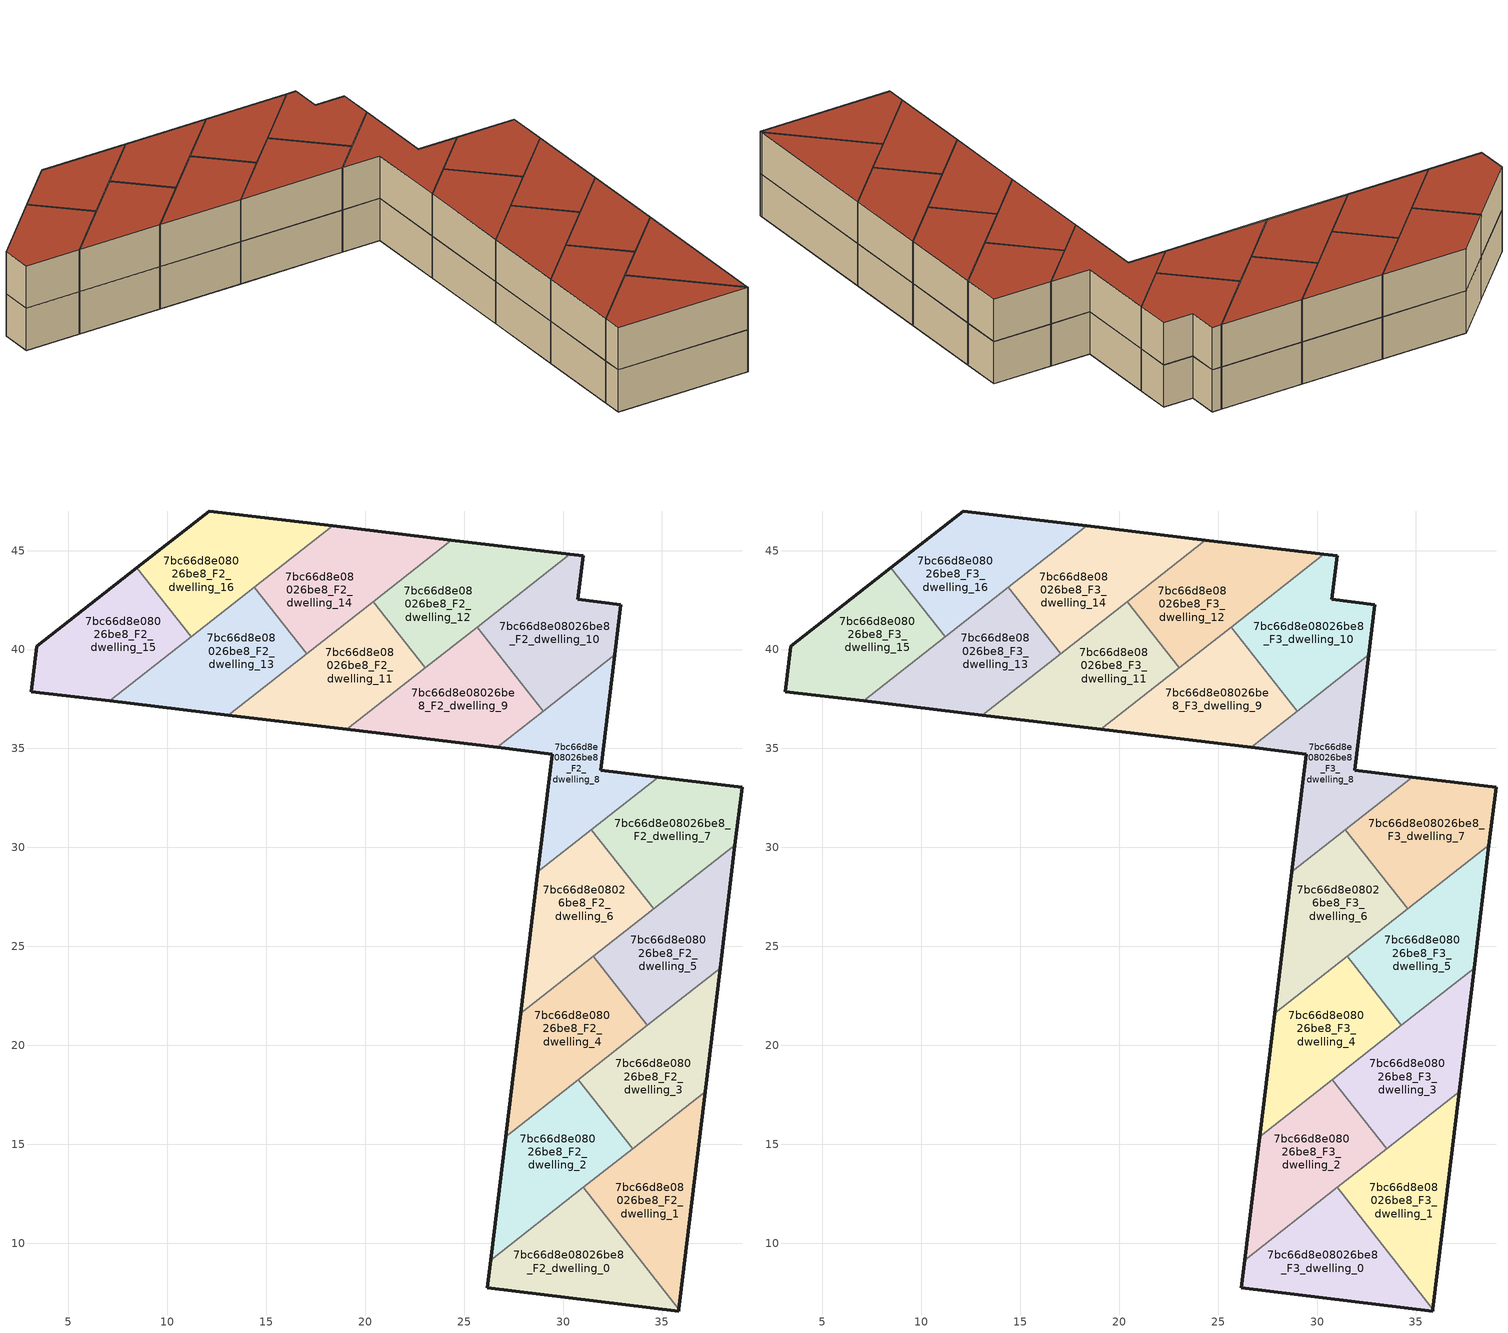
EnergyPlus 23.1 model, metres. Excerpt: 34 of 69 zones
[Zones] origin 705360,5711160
7bc66d8e08026be8_F2_dwelling_0
 floor to 7bc66d8e08026be8_F1_dwelling_0 (EU_floor_Construction): 35.84,6.57 35.85,6.67 31.03,12.81 26.35,9.14 26.18,7.74 z6
 wall outside (EU_wall_Construction): 35.85,6.67 35.84,6.57 26.18,7.74 26.35,9.14 z6:9
 wall to 7bc66d8e08026be8_F2_dwelling_1 (EU_wall_Construction): 31.03,12.81 35.85,6.67 z6:9
 wall to 7bc66d8e08026be8_F2_dwelling_2 (EU_wall_Construction): 26.35,9.14 31.03,12.81 z6:9
7bc66d8e08026be8_F2_dwelling_1
 floor to 7bc66d8e08026be8_F1_dwelling_1 (EU_floor_Construction): 35.85,6.67 37.18,17.64 31.03,12.81 z6
 wall outside (EU_wall_Construction): 37.18,17.64 35.85,6.67 z6:9
 wall to 7bc66d8e08026be8_F2_dwelling_3 (EU_wall_Construction): 33.51,14.77 37.18,17.64 z6:9
 wall to 7bc66d8e08026be8_F2_dwelling_2 (EU_wall_Construction): 31.03,12.81 33.51,14.77 z6:9
7bc66d8e08026be8_F2_dwelling_10
 floor to 7bc66d8e08026be8_F1_dwelling_10 (EU_floor_Construction): 32.62,39.73 32.93,42.27 30.76,42.54 31.02,44.73 30.34,44.81 25.66,41.13 28.99,36.88 z6
 wall outside (EU_wall_Construction): 30.34,44.81 31.02,44.73 30.76,42.54 32.93,42.27 32.62,39.73 z6:9
 wall to 7bc66d8e08026be8_F2_dwelling_9 (EU_wall_Construction): 28.99,36.88 25.66,41.13 z6:9
 wall to 7bc66d8e08026be8_F2_dwelling_12 (EU_wall_Construction): 25.66,41.13 30.35,44.81 z6:9
 wall to 7bc66d8e08026be8_F2_dwelling_8 (EU_wall_Construction): 32.62,39.73 28.99,36.88 z6:9
7bc66d8e08026be8_F2_dwelling_11
 floor to 7bc66d8e08026be8_F1_dwelling_11 (EU_floor_Construction): 23.03,39.07 20.4,42.42 13.08,36.68 19.08,35.96 z6
 wall outside (EU_wall_Construction): 19.08,35.96 13.08,36.68 z6:9
 wall to 7bc66d8e08026be8_F2_dwelling_12 (EU_wall_Construction): 20.4,42.42 23.03,39.07 z6:9
 wall to 7bc66d8e08026be8_F2_dwelling_13 (EU_wall_Construction): 13.08,36.68 17.04,39.79 z6:9
 wall to 7bc66d8e08026be8_F2_dwelling_9 (EU_wall_Construction): 23.03,39.07 19.08,35.96 z6:9
 wall to 7bc66d8e08026be8_F2_dwelling_14 (EU_wall_Construction): 17.04,39.79 20.4,42.42 z6:9
7bc66d8e08026be8_F2_dwelling_12
 floor to 7bc66d8e08026be8_F1_dwelling_12 (EU_floor_Construction): 30.34,44.81 24.35,45.53 20.4,42.42 23.03,39.07 z6
 wall outside (EU_wall_Construction): 24.35,45.53 30.34,44.81 z6:9
 wall to 7bc66d8e08026be8_F2_dwelling_14 (EU_wall_Construction): 20.4,42.42 24.35,45.53 z6:9
 wall to 7bc66d8e08026be8_F2_dwelling_9 (EU_wall_Construction): 25.66,41.13 23.03,39.07 z6:9
7bc66d8e08026be8_F2_dwelling_13
 floor to 7bc66d8e08026be8_F1_dwelling_13 (EU_floor_Construction): 17.04,39.79 14.41,43.14 7.09,37.4 13.08,36.68 z6
 wall outside (EU_wall_Construction): 13.08,36.68 7.09,37.4 z6:9
 wall to 7bc66d8e08026be8_F2_dwelling_14 (EU_wall_Construction): 14.41,43.14 17.04,39.79 z6:9
 wall to 7bc66d8e08026be8_F2_dwelling_15 (EU_wall_Construction): 7.09,37.4 11.21,40.64 z6:9
 wall to 7bc66d8e08026be8_F2_dwelling_16 (EU_wall_Construction): 11.21,40.64 14.4,43.14 z6:9
7bc66d8e08026be8_F2_dwelling_14
 floor to 7bc66d8e08026be8_F1_dwelling_14 (EU_floor_Construction): 24.35,45.53 18.36,46.25 14.41,43.14 17.04,39.79 z6
 wall outside (EU_wall_Construction): 18.36,46.25 24.35,45.53 z6:9
 wall to 7bc66d8e08026be8_F2_dwelling_16 (EU_wall_Construction): 14.41,43.14 18.36,46.25 z6:9
7bc66d8e08026be8_F2_dwelling_15
 floor to 7bc66d8e08026be8_F1_dwelling_15 (EU_floor_Construction): 11.21,40.64 8.46,44.14 3.41,40.17 3.14,37.88 7.09,37.4 z6
 wall outside (EU_wall_Construction): 7.09,37.4 3.14,37.88 3.41,40.17 8.46,44.14 z6:9
 wall to 7bc66d8e08026be8_F2_dwelling_16 (EU_wall_Construction): 8.46,44.14 11.21,40.64 z6:9
7bc66d8e08026be8_F2_dwelling_16
 floor to 7bc66d8e08026be8_F1_dwelling_16 (EU_floor_Construction): 18.36,46.25 12.11,47 8.46,44.14 11.21,40.64 z6
 wall outside (EU_wall_Construction): 8.46,44.14 12.11,47 18.36,46.25 z6:9
7bc66d8e08026be8_F2_dwelling_2
 floor to 7bc66d8e08026be8_F1_dwelling_2 (EU_floor_Construction): 33.51,14.77 30.77,18.26 27.11,15.38 26.35,9.14 z6
 wall outside (EU_wall_Construction): 26.35,9.14 27.11,15.38 z6:9
 wall to 7bc66d8e08026be8_F2_dwelling_3 (EU_wall_Construction): 30.77,18.26 33.51,14.77 z6:9
 wall to 7bc66d8e08026be8_F2_dwelling_4 (EU_wall_Construction): 27.11,15.38 30.77,18.26 z6:9
7bc66d8e08026be8_F2_dwelling_3
 floor to 7bc66d8e08026be8_F1_dwelling_3 (EU_floor_Construction): 37.18,17.64 37.94,23.88 30.77,18.26 33.51,14.77 z6
 wall outside (EU_wall_Construction): 37.94,23.88 37.18,17.64 z6:9
 wall to 7bc66d8e08026be8_F2_dwelling_5 (EU_wall_Construction): 34.27,21 37.94,23.88 z6:9
 wall to 7bc66d8e08026be8_F2_dwelling_4 (EU_wall_Construction): 30.77,18.26 34.27,21 z6:9
7bc66d8e08026be8_F2_dwelling_4
 floor to 7bc66d8e08026be8_F1_dwelling_4 (EU_floor_Construction): 34.27,21 31.53,24.5 27.86,21.62 27.11,15.38 z6
 wall outside (EU_wall_Construction): 27.11,15.38 27.86,21.62 z6:9
 wall to 7bc66d8e08026be8_F2_dwelling_5 (EU_wall_Construction): 31.53,24.5 34.27,21 z6:9
 wall to 7bc66d8e08026be8_F2_dwelling_6 (EU_wall_Construction): 27.86,21.62 31.53,24.5 z6:9
7bc66d8e08026be8_F2_dwelling_5
 floor to 7bc66d8e08026be8_F1_dwelling_5 (EU_floor_Construction): 37.94,23.88 38.69,30.12 31.53,24.5 34.27,21 z6
 wall outside (EU_wall_Construction): 38.69,30.12 37.94,23.88 z6:9
 wall to 7bc66d8e08026be8_F2_dwelling_7 (EU_wall_Construction): 34.58,26.89 38.69,30.12 z6:9
 wall to 7bc66d8e08026be8_F2_dwelling_6 (EU_wall_Construction): 31.53,24.49 34.58,26.89 z6:9
7bc66d8e08026be8_F2_dwelling_6
 floor to 7bc66d8e08026be8_F1_dwelling_6 (EU_floor_Construction): 34.58,26.89 31.43,30.9 28.73,28.78 27.86,21.62 z6
 wall outside (EU_wall_Construction): 27.86,21.62 28.73,28.78 z6:9
 wall to 7bc66d8e08026be8_F2_dwelling_7 (EU_wall_Construction): 31.43,30.9 34.58,26.89 z6:9
 wall to 7bc66d8e08026be8_F2_dwelling_8 (EU_wall_Construction): 28.73,28.78 31.43,30.9 z6:9
7bc66d8e08026be8_F2_dwelling_7
 floor to 7bc66d8e08026be8_F1_dwelling_7 (EU_floor_Construction): 38.69,30.12 39.05,33.05 34.81,33.56 31.43,30.9 34.58,26.89 z6
 wall outside (EU_wall_Construction): 34.81,33.56 39.05,33.05 38.69,30.12 z6:9
 wall to 7bc66d8e08026be8_F2_dwelling_8 (EU_wall_Construction): 31.43,30.9 34.81,33.56 z6:9
7bc66d8e08026be8_F2_dwelling_8
 floor to 7bc66d8e08026be8_F1_dwelling_8 (EU_floor_Construction): 34.81,33.56 31.91,33.91 32.62,39.73 26.67,35.05 29.45,34.72 28.73,28.78 z6
 wall outside (EU_wall_Construction): 28.73,28.78 29.45,34.72 26.67,35.05 / 32.62,39.73 31.91,33.91 34.81,33.56 z6:9
 wall to 7bc66d8e08026be8_F2_dwelling_9 (EU_wall_Construction): 26.67,35.05 28.99,36.88 z6:9
7bc66d8e08026be8_F2_dwelling_9
 floor to 7bc66d8e08026be8_F1_dwelling_9 (EU_floor_Construction): 28.99,36.88 25.66,41.13 19.08,35.96 26.67,35.05 z6
 wall outside (EU_wall_Construction): 26.67,35.05 19.08,35.96 z6:9
7bc66d8e08026be8_F3_dwelling_0
 floor to 7bc66d8e08026be8_F2_dwelling_0 (EU_floor_Construction): 35.84,6.57 35.85,6.67 31.03,12.81 26.35,9.14 26.18,7.74 z9
 wall outside (EU_wall_Construction): 35.85,6.67 35.84,6.57 26.18,7.74 26.35,9.14 z9:12
 wall to 7bc66d8e08026be8_F3_dwelling_1 (EU_wall_Construction): 31.03,12.81 35.85,6.67 z9:12
 wall to 7bc66d8e08026be8_F3_dwelling_2 (EU_wall_Construction): 26.35,9.14 31.03,12.81 z9:12
 roof outside (EU_roof_Construction): 31.03,12.81 35.85,6.67 35.84,6.57 26.18,7.74 26.35,9.14 z12
7bc66d8e08026be8_F3_dwelling_1
 floor to 7bc66d8e08026be8_F2_dwelling_1 (EU_floor_Construction): 35.85,6.67 37.18,17.64 31.03,12.81 z9
 wall outside (EU_wall_Construction): 37.18,17.64 35.85,6.67 z9:12
 wall to 7bc66d8e08026be8_F3_dwelling_3 (EU_wall_Construction): 33.51,14.77 37.18,17.64 z9:12
 wall to 7bc66d8e08026be8_F3_dwelling_2 (EU_wall_Construction): 31.03,12.81 33.51,14.77 z9:12
 roof outside (EU_roof_Construction): 37.18,17.64 35.85,6.67 31.03,12.81 z12
7bc66d8e08026be8_F3_dwelling_10
 floor to 7bc66d8e08026be8_F2_dwelling_10 (EU_floor_Construction): 32.62,39.73 32.93,42.27 30.76,42.54 31.02,44.73 30.34,44.81 25.66,41.13 28.99,36.88 z9
 wall outside (EU_wall_Construction): 30.34,44.81 31.02,44.73 30.76,42.54 32.93,42.27 32.62,39.73 z9:12
 wall to 7bc66d8e08026be8_F3_dwelling_9 (EU_wall_Construction): 28.99,36.88 25.66,41.13 z9:12
 wall to 7bc66d8e08026be8_F3_dwelling_12 (EU_wall_Construction): 25.66,41.13 30.35,44.81 z9:12
 wall to 7bc66d8e08026be8_F3_dwelling_8 (EU_wall_Construction): 32.62,39.73 28.99,36.88 z9:12
 roof outside (EU_roof_Construction): 31.02,44.73 30.76,42.54 32.93,42.27 32.62,39.73 28.99,36.88 25.66,41.13 30.34,44.81 z12
7bc66d8e08026be8_F3_dwelling_11
 floor to 7bc66d8e08026be8_F2_dwelling_11 (EU_floor_Construction): 23.03,39.07 20.4,42.42 13.08,36.68 19.08,35.96 z9
 wall outside (EU_wall_Construction): 19.08,35.96 13.08,36.68 z9:12
 wall to 7bc66d8e08026be8_F3_dwelling_12 (EU_wall_Construction): 20.4,42.42 23.03,39.07 z9:12
 wall to 7bc66d8e08026be8_F3_dwelling_13 (EU_wall_Construction): 13.08,36.68 17.04,39.79 z9:12
 wall to 7bc66d8e08026be8_F3_dwelling_9 (EU_wall_Construction): 23.03,39.07 19.08,35.96 z9:12
 wall to 7bc66d8e08026be8_F3_dwelling_14 (EU_wall_Construction): 17.04,39.79 20.4,42.42 z9:12
 roof outside (EU_roof_Construction): 20.4,42.42 23.03,39.07 19.08,35.96 13.08,36.68 z12
7bc66d8e08026be8_F3_dwelling_12
 floor to 7bc66d8e08026be8_F2_dwelling_12 (EU_floor_Construction): 30.34,44.81 24.35,45.53 20.4,42.42 23.03,39.07 z9
 wall outside (EU_wall_Construction): 24.35,45.53 30.34,44.81 z9:12
 wall to 7bc66d8e08026be8_F3_dwelling_14 (EU_wall_Construction): 20.4,42.42 24.35,45.53 z9:12
 wall to 7bc66d8e08026be8_F3_dwelling_9 (EU_wall_Construction): 25.66,41.13 23.03,39.07 z9:12
 roof outside (EU_roof_Construction): 30.34,44.81 23.03,39.07 20.4,42.42 24.35,45.53 z12
7bc66d8e08026be8_F3_dwelling_13
 floor to 7bc66d8e08026be8_F2_dwelling_13 (EU_floor_Construction): 17.04,39.79 14.41,43.14 7.09,37.4 13.08,36.68 z9
 wall outside (EU_wall_Construction): 13.08,36.68 7.09,37.4 z9:12
 wall to 7bc66d8e08026be8_F3_dwelling_14 (EU_wall_Construction): 14.41,43.14 17.04,39.79 z9:12
 wall to 7bc66d8e08026be8_F3_dwelling_15 (EU_wall_Construction): 7.09,37.4 11.21,40.64 z9:12
 wall to 7bc66d8e08026be8_F3_dwelling_16 (EU_wall_Construction): 11.21,40.64 14.4,43.14 z9:12
 roof outside (EU_roof_Construction): 14.41,43.14 17.04,39.79 13.08,36.68 7.09,37.4 z12
7bc66d8e08026be8_F3_dwelling_14
 floor to 7bc66d8e08026be8_F2_dwelling_14 (EU_floor_Construction): 24.35,45.53 18.36,46.25 14.41,43.14 17.04,39.79 z9
 wall outside (EU_wall_Construction): 18.36,46.25 24.35,45.53 z9:12
 wall to 7bc66d8e08026be8_F3_dwelling_16 (EU_wall_Construction): 14.41,43.14 18.36,46.25 z9:12
 roof outside (EU_roof_Construction): 24.35,45.53 17.04,39.79 14.41,43.14 18.36,46.25 z12
7bc66d8e08026be8_F3_dwelling_15
 floor to 7bc66d8e08026be8_F2_dwelling_15 (EU_floor_Construction): 11.21,40.64 8.46,44.14 3.41,40.17 3.14,37.88 7.09,37.4 z9
 wall outside (EU_wall_Construction): 7.09,37.4 3.14,37.88 3.41,40.17 8.46,44.14 z9:12
 wall to 7bc66d8e08026be8_F3_dwelling_16 (EU_wall_Construction): 8.46,44.14 11.21,40.64 z9:12
 roof outside (EU_roof_Construction): 8.46,44.14 11.21,40.64 7.09,37.4 3.14,37.88 3.41,40.17 z12
7bc66d8e08026be8_F3_dwelling_16
 floor to 7bc66d8e08026be8_F2_dwelling_16 (EU_floor_Construction): 18.36,46.25 12.11,47 8.46,44.14 11.21,40.64 z9
 wall outside (EU_wall_Construction): 8.46,44.14 12.11,47 18.36,46.25 z9:12
 roof outside (EU_roof_Construction): 18.36,46.25 11.21,40.64 8.46,44.14 12.11,47 z12
7bc66d8e08026be8_F3_dwelling_2
 floor to 7bc66d8e08026be8_F2_dwelling_2 (EU_floor_Construction): 33.51,14.77 30.77,18.26 27.11,15.38 26.35,9.14 z9
 wall outside (EU_wall_Construction): 26.35,9.14 27.11,15.38 z9:12
 wall to 7bc66d8e08026be8_F3_dwelling_3 (EU_wall_Construction): 30.77,18.26 33.51,14.77 z9:12
 wall to 7bc66d8e08026be8_F3_dwelling_4 (EU_wall_Construction): 27.11,15.38 30.77,18.26 z9:12
 roof outside (EU_roof_Construction): 30.77,18.26 33.51,14.77 26.35,9.14 27.11,15.38 z12
7bc66d8e08026be8_F3_dwelling_3
 floor to 7bc66d8e08026be8_F2_dwelling_3 (EU_floor_Construction): 37.18,17.64 37.94,23.88 30.77,18.26 33.51,14.77 z9
 wall outside (EU_wall_Construction): 37.94,23.88 37.18,17.64 z9:12
 wall to 7bc66d8e08026be8_F3_dwelling_5 (EU_wall_Construction): 34.27,21 37.94,23.88 z9:12
 wall to 7bc66d8e08026be8_F3_dwelling_4 (EU_wall_Construction): 30.77,18.26 34.27,21 z9:12
 roof outside (EU_roof_Construction): 37.94,23.88 37.18,17.64 33.51,14.77 30.77,18.26 z12
7bc66d8e08026be8_F3_dwelling_4
 floor to 7bc66d8e08026be8_F2_dwelling_4 (EU_floor_Construction): 34.27,21 31.53,24.5 27.86,21.62 27.11,15.38 z9
 wall outside (EU_wall_Construction): 27.11,15.38 27.86,21.62 z9:12
 wall to 7bc66d8e08026be8_F3_dwelling_5 (EU_wall_Construction): 31.53,24.5 34.27,21 z9:12
 wall to 7bc66d8e08026be8_F3_dwelling_6 (EU_wall_Construction): 27.86,21.62 31.53,24.5 z9:12
 roof outside (EU_roof_Construction): 31.53,24.5 34.27,21 27.11,15.38 27.86,21.62 z12
7bc66d8e08026be8_F3_dwelling_5
 floor to 7bc66d8e08026be8_F2_dwelling_5 (EU_floor_Construction): 37.94,23.88 38.69,30.12 31.53,24.5 34.27,21 z9
 wall outside (EU_wall_Construction): 38.69,30.12 37.94,23.88 z9:12
 wall to 7bc66d8e08026be8_F3_dwelling_7 (EU_wall_Construction): 34.58,26.89 38.69,30.12 z9:12
 wall to 7bc66d8e08026be8_F3_dwelling_6 (EU_wall_Construction): 31.53,24.49 34.58,26.89 z9:12
 roof outside (EU_roof_Construction): 38.69,30.12 37.94,23.88 34.27,21 31.53,24.5 z12
7bc66d8e08026be8_F3_dwelling_6
 floor to 7bc66d8e08026be8_F2_dwelling_6 (EU_floor_Construction): 34.58,26.89 31.43,30.9 28.73,28.78 27.86,21.62 z9
 wall outside (EU_wall_Construction): 27.86,21.62 28.73,28.78 z9:12
 wall to 7bc66d8e08026be8_F3_dwelling_7 (EU_wall_Construction): 31.43,30.9 34.58,26.89 z9:12
 wall to 7bc66d8e08026be8_F3_dwelling_8 (EU_wall_Construction): 28.73,28.78 31.43,30.9 z9:12
 roof outside (EU_roof_Construction): 31.43,30.9 34.58,26.89 27.86,21.62 28.73,28.78 z12
7bc66d8e08026be8_F3_dwelling_7
 floor to 7bc66d8e08026be8_F2_dwelling_7 (EU_floor_Construction): 38.69,30.12 39.05,33.05 34.81,33.56 31.43,30.9 34.58,26.89 z9
 wall outside (EU_wall_Construction): 34.81,33.56 39.05,33.05 38.69,30.12 z9:12
 wall to 7bc66d8e08026be8_F3_dwelling_8 (EU_wall_Construction): 31.43,30.9 34.81,33.56 z9:12
 roof outside (EU_roof_Construction): 39.05,33.05 38.69,30.12 34.58,26.89 31.43,30.9 34.81,33.56 z12
7bc66d8e08026be8_F3_dwelling_8
 floor to 7bc66d8e08026be8_F2_dwelling_8 (EU_floor_Construction): 34.81,33.56 31.91,33.91 32.62,39.73 26.67,35.05 29.45,34.72 28.73,28.78 z9
 wall outside (EU_wall_Construction): 28.73,28.78 29.45,34.72 26.67,35.05 / 32.62,39.73 31.91,33.91 34.81,33.56 z9:12
 wall to 7bc66d8e08026be8_F3_dwelling_9 (EU_wall_Construction): 26.67,35.05 28.99,36.88 z9:12
 roof outside (EU_roof_Construction): 32.62,39.73 31.91,33.91 34.81,33.56 28.73,28.78 29.45,34.72 26.67,35.05 z12
7bc66d8e08026be8_F3_dwelling_9
 floor to 7bc66d8e08026be8_F2_dwelling_9 (EU_floor_Construction): 28.99,36.88 25.66,41.13 19.08,35.96 26.67,35.05 z9
 wall outside (EU_wall_Construction): 26.67,35.05 19.08,35.96 z9:12
 roof outside (EU_roof_Construction): 25.66,41.13 28.99,36.88 26.67,35.05 19.08,35.96 z12
[Building]
EU S2 Campaign: North Axis=0; Terrain=City; Solar Distribution=FullExterior
[Site:Location]
London: Latitude=51.5; Longitude=-0.5; Time Zone=0; Elevation=25
[SizingPeriod:WeatherFileDays]
AnnualSizingPeriod: Begin Month=1; Begin Day of Month=1; End Month=12; End Day of Month=31; Day of Week for Start Day=Monday; Use Weather File Daylight Saving Period=No; Use Weather File Rain and Snow Indicators=No
[MATERIAL]
EU_InternalMass_Material: Roughness=MediumRough; Thickness=0.1; Conductivity=1; Density=1800; Specific Heat=900; Thermal Absorptance=0.9; Solar Absorptance=0.7; Visible Absorptance=0.7
[MATERIAL:NOMASS] Roughness=MediumRough; Thermal Absorptance=0.9; Solar Absorptance=0.7; Visible Absorptance=0.7
Name | Thermal Resistance
EU_wall_NoMass | 0.635353
EU_roof_NoMass | 0.675062
EU_floor_NoMass | 1.96382
[CONSTRUCTION]
EU_wall_Construction: EU_wall_NoMass
EU_roof_Construction: EU_roof_NoMass
EU_floor_Construction: EU_floor_NoMass
EU_InternalMass_Construction: EU_InternalMass_Material
[ZONE] Type=1; Multiplier=1; Ceiling Height=autocalculate; Floor Area=autocalculate; Part of Total Floor Area=Yes
Name | Volume
7bc66d8e08026be8_F2_dwelling_0; 7bc66d8e08026be8_F3_dwelling_0 | 91.7073
7bc66d8e08026be8_F2_dwelling_1; 7bc66d8e08026be8_F3_dwelling_1 | 91.7043
7bc66d8e08026be8_F2_dwelling_10; 7bc66d8e08026be8_F3_dwelling_10 | 91.6875
7bc66d8e08026be8_F2_dwelling_11; 7bc66d8e08026be8_F3_dwelling_11 | 91.7241
7bc66d8e08026be8_F2_dwelling_12; 7bc66d8e08026be8_F3_dwelling_12 | 91.7065
7bc66d8e08026be8_F2_dwelling_13; 7bc66d8e08026be8_F3_dwelling_13 | 91.7029
7bc66d8e08026be8_F2_dwelling_14; 7bc66d8e08026be8_F3_dwelling_14 | 91.6904
7bc66d8e08026be8_F2_dwelling_15; 7bc66d8e08026be8_F3_dwelling_15 | 91.6838
7bc66d8e08026be8_F2_dwelling_16; 7bc66d8e08026be8_F3_dwelling_16 | 91.6868
7bc66d8e08026be8_F2_dwelling_2; 7bc66d8e08026be8_F3_dwelling_2 | 91.6787
7bc66d8e08026be8_F2_dwelling_3; 7bc66d8e08026be8_F3_dwelling_3 | 91.6882
7bc66d8e08026be8_F2_dwelling_4; 7bc66d8e08026be8_F3_dwelling_4 | 91.6956
7bc66d8e08026be8_F2_dwelling_5; 7bc66d8e08026be8_F3_dwelling_5; 7bc66d8e08026be8_F2_dwelling_6; 7bc66d8e08026be8_F3_dwelling_6 | 91.689
7bc66d8e08026be8_F2_dwelling_7; 7bc66d8e08026be8_F3_dwelling_7 | 91.6948
7bc66d8e08026be8_F2_dwelling_8; 7bc66d8e08026be8_F3_dwelling_8 | 91.6816
7bc66d8e08026be8_F2_dwelling_9; 7bc66d8e08026be8_F3_dwelling_9 | 91.6912
[INTERNALMASS] Construction=EU_InternalMass_Construction
Name | Zone or ZoneList | Surface Area
7bc66d8e08026be8_F2_dwelling_0_EU_InternalMass | 7bc66d8e08026be8_F2_dwelling_0 | 32.3618
7bc66d8e08026be8_F2_dwelling_1_EU_InternalMass | 7bc66d8e08026be8_F2_dwelling_1 | 32.3655
7bc66d8e08026be8_F2_dwelling_2_EU_InternalMass | 7bc66d8e08026be8_F2_dwelling_2 | 32.3609
7bc66d8e08026be8_F2_dwelling_3_EU_InternalMass | 7bc66d8e08026be8_F2_dwelling_3 | 32.3578
7bc66d8e08026be8_F2_dwelling_4_EU_InternalMass | 7bc66d8e08026be8_F2_dwelling_4 | 32.3594
7bc66d8e08026be8_F2_dwelling_5_EU_InternalMass | 7bc66d8e08026be8_F2_dwelling_5 | 32.3583
7bc66d8e08026be8_F2_dwelling_6_EU_InternalMass | 7bc66d8e08026be8_F2_dwelling_6 | 32.3677
7bc66d8e08026be8_F2_dwelling_7_EU_InternalMass | 7bc66d8e08026be8_F2_dwelling_7 | 32.3613
7bc66d8e08026be8_F2_dwelling_8_EU_InternalMass | 7bc66d8e08026be8_F2_dwelling_8 | 32.3571
7bc66d8e08026be8_F2_dwelling_9_EU_InternalMass | 7bc66d8e08026be8_F2_dwelling_9 | 32.37
7bc66d8e08026be8_F2_dwelling_10_EU_InternalMass | 7bc66d8e08026be8_F2_dwelling_10 | 32.3647
7bc66d8e08026be8_F2_dwelling_11_EU_InternalMass | 7bc66d8e08026be8_F2_dwelling_11 | 32.3651
7bc66d8e08026be8_F2_dwelling_12_EU_InternalMass | 7bc66d8e08026be8_F2_dwelling_12 | 32.3533
7bc66d8e08026be8_F2_dwelling_13_EU_InternalMass | 7bc66d8e08026be8_F2_dwelling_13 | 32.3571
7bc66d8e08026be8_F2_dwelling_14_EU_InternalMass | 7bc66d8e08026be8_F2_dwelling_14 | 32.3624
7bc66d8e08026be8_F2_dwelling_15_EU_InternalMass | 7bc66d8e08026be8_F2_dwelling_15 | 32.3628
7bc66d8e08026be8_F2_dwelling_16_EU_InternalMass | 7bc66d8e08026be8_F2_dwelling_16 | 32.3618
7bc66d8e08026be8_F3_dwelling_0_EU_InternalMass | 7bc66d8e08026be8_F3_dwelling_0 | 32.3618
7bc66d8e08026be8_F3_dwelling_1_EU_InternalMass | 7bc66d8e08026be8_F3_dwelling_1 | 32.3655
7bc66d8e08026be8_F3_dwelling_2_EU_InternalMass | 7bc66d8e08026be8_F3_dwelling_2 | 32.3609
7bc66d8e08026be8_F3_dwelling_3_EU_InternalMass | 7bc66d8e08026be8_F3_dwelling_3 | 32.3578
7bc66d8e08026be8_F3_dwelling_4_EU_InternalMass | 7bc66d8e08026be8_F3_dwelling_4 | 32.3594
7bc66d8e08026be8_F3_dwelling_5_EU_InternalMass | 7bc66d8e08026be8_F3_dwelling_5 | 32.3583
7bc66d8e08026be8_F3_dwelling_6_EU_InternalMass | 7bc66d8e08026be8_F3_dwelling_6 | 32.3677
7bc66d8e08026be8_F3_dwelling_7_EU_InternalMass | 7bc66d8e08026be8_F3_dwelling_7 | 32.3613
7bc66d8e08026be8_F3_dwelling_8_EU_InternalMass | 7bc66d8e08026be8_F3_dwelling_8 | 32.3571
7bc66d8e08026be8_F3_dwelling_9_EU_InternalMass | 7bc66d8e08026be8_F3_dwelling_9 | 32.37
7bc66d8e08026be8_F3_dwelling_10_EU_InternalMass | 7bc66d8e08026be8_F3_dwelling_10 | 32.3647
7bc66d8e08026be8_F3_dwelling_11_EU_InternalMass | 7bc66d8e08026be8_F3_dwelling_11 | 32.3651
7bc66d8e08026be8_F3_dwelling_12_EU_InternalMass | 7bc66d8e08026be8_F3_dwelling_12 | 32.3533
7bc66d8e08026be8_F3_dwelling_13_EU_InternalMass | 7bc66d8e08026be8_F3_dwelling_13 | 32.3571
7bc66d8e08026be8_F3_dwelling_14_EU_InternalMass | 7bc66d8e08026be8_F3_dwelling_14 | 32.3624
7bc66d8e08026be8_F3_dwelling_15_EU_InternalMass | 7bc66d8e08026be8_F3_dwelling_15 | 32.3628
7bc66d8e08026be8_F3_dwelling_16_EU_InternalMass | 7bc66d8e08026be8_F3_dwelling_16 | 32.3618
[OTHEREQUIPMENT] Fuel Type=Electricity; Design Level Calculation Method=Watts/Area; Power per Zone Floor Area=1; Fraction Latent=0; Fraction Radiant=0; Fraction Lost=0; Carbon Dioxide Generation Rate=0; EndUse Subcategory=EU_Step8_InternalGains
Name | Zone or ZoneList or Space or SpaceList | Schedule
EU_Step8_InternalGain_7bc66d8e08026be8_F2_dwelling_0_f000 | 7bc66d8e08026be8_F2_dwelling_0 | EU_Step8_GainSchedule_7bc66d8e08026be8_F2_dwelling_0_f000
EU_Step8_InternalGain_7bc66d8e08026be8_F2_dwelling_1_f000 | 7bc66d8e08026be8_F2_dwelling_1 | EU_Step8_GainSchedule_7bc66d8e08026be8_F2_dwelling_1_f000
EU_Step8_InternalGain_7bc66d8e08026be8_F2_dwelling_2_f000 | 7bc66d8e08026be8_F2_dwelling_2 | EU_Step8_GainSchedule_7bc66d8e08026be8_F2_dwelling_2_f000
EU_Step8_InternalGain_7bc66d8e08026be8_F2_dwelling_3_f000 | 7bc66d8e08026be8_F2_dwelling_3 | EU_Step8_GainSchedule_7bc66d8e08026be8_F2_dwelling_3_f000
EU_Step8_InternalGain_7bc66d8e08026be8_F2_dwelling_4_f000 | 7bc66d8e08026be8_F2_dwelling_4 | EU_Step8_GainSchedule_7bc66d8e08026be8_F2_dwelling_4_f000
EU_Step8_InternalGain_7bc66d8e08026be8_F2_dwelling_5_f000 | 7bc66d8e08026be8_F2_dwelling_5 | EU_Step8_GainSchedule_7bc66d8e08026be8_F2_dwelling_5_f000
EU_Step8_InternalGain_7bc66d8e08026be8_F2_dwelling_6_f000 | 7bc66d8e08026be8_F2_dwelling_6 | EU_Step8_GainSchedule_7bc66d8e08026be8_F2_dwelling_6_f000
EU_Step8_InternalGain_7bc66d8e08026be8_F2_dwelling_7_f000 | 7bc66d8e08026be8_F2_dwelling_7 | EU_Step8_GainSchedule_7bc66d8e08026be8_F2_dwelling_7_f000
EU_Step8_InternalGain_7bc66d8e08026be8_F2_dwelling_8_f000 | 7bc66d8e08026be8_F2_dwelling_8 | EU_Step8_GainSchedule_7bc66d8e08026be8_F2_dwelling_8_f000
EU_Step8_InternalGain_7bc66d8e08026be8_F2_dwelling_9_f000 | 7bc66d8e08026be8_F2_dwelling_9 | EU_Step8_GainSchedule_7bc66d8e08026be8_F2_dwelling_9_f000
EU_Step8_InternalGain_7bc66d8e08026be8_F2_dwelling_10_f000 | 7bc66d8e08026be8_F2_dwelling_10 | EU_Step8_GainSchedule_7bc66d8e08026be8_F2_dwelling_10_f000
EU_Step8_InternalGain_7bc66d8e08026be8_F2_dwelling_11_f000 | 7bc66d8e08026be8_F2_dwelling_11 | EU_Step8_GainSchedule_7bc66d8e08026be8_F2_dwelling_11_f000
EU_Step8_InternalGain_7bc66d8e08026be8_F2_dwelling_12_f000 | 7bc66d8e08026be8_F2_dwelling_12 | EU_Step8_GainSchedule_7bc66d8e08026be8_F2_dwelling_12_f000
EU_Step8_InternalGain_7bc66d8e08026be8_F2_dwelling_13_f000 | 7bc66d8e08026be8_F2_dwelling_13 | EU_Step8_GainSchedule_7bc66d8e08026be8_F2_dwelling_13_f000
EU_Step8_InternalGain_7bc66d8e08026be8_F2_dwelling_14_f000 | 7bc66d8e08026be8_F2_dwelling_14 | EU_Step8_GainSchedule_7bc66d8e08026be8_F2_dwelling_14_f000
EU_Step8_InternalGain_7bc66d8e08026be8_F2_dwelling_15_f000 | 7bc66d8e08026be8_F2_dwelling_15 | EU_Step8_GainSchedule_7bc66d8e08026be8_F2_dwelling_15_f000
EU_Step8_InternalGain_7bc66d8e08026be8_F2_dwelling_16_f000 | 7bc66d8e08026be8_F2_dwelling_16 | EU_Step8_GainSchedule_7bc66d8e08026be8_F2_dwelling_16_f000
EU_Step8_InternalGain_7bc66d8e08026be8_F3_dwelling_0_f000 | 7bc66d8e08026be8_F3_dwelling_0 | EU_Step8_GainSchedule_7bc66d8e08026be8_F3_dwelling_0_f000
EU_Step8_InternalGain_7bc66d8e08026be8_F3_dwelling_1_f000 | 7bc66d8e08026be8_F3_dwelling_1 | EU_Step8_GainSchedule_7bc66d8e08026be8_F3_dwelling_1_f000
EU_Step8_InternalGain_7bc66d8e08026be8_F3_dwelling_2_f000 | 7bc66d8e08026be8_F3_dwelling_2 | EU_Step8_GainSchedule_7bc66d8e08026be8_F3_dwelling_2_f000
EU_Step8_InternalGain_7bc66d8e08026be8_F3_dwelling_3_f000 | 7bc66d8e08026be8_F3_dwelling_3 | EU_Step8_GainSchedule_7bc66d8e08026be8_F3_dwelling_3_f000
EU_Step8_InternalGain_7bc66d8e08026be8_F3_dwelling_4_f000 | 7bc66d8e08026be8_F3_dwelling_4 | EU_Step8_GainSchedule_7bc66d8e08026be8_F3_dwelling_4_f000
EU_Step8_InternalGain_7bc66d8e08026be8_F3_dwelling_5_f000 | 7bc66d8e08026be8_F3_dwelling_5 | EU_Step8_GainSchedule_7bc66d8e08026be8_F3_dwelling_5_f000
EU_Step8_InternalGain_7bc66d8e08026be8_F3_dwelling_6_f000 | 7bc66d8e08026be8_F3_dwelling_6 | EU_Step8_GainSchedule_7bc66d8e08026be8_F3_dwelling_6_f000
EU_Step8_InternalGain_7bc66d8e08026be8_F3_dwelling_7_f000 | 7bc66d8e08026be8_F3_dwelling_7 | EU_Step8_GainSchedule_7bc66d8e08026be8_F3_dwelling_7_f000
EU_Step8_InternalGain_7bc66d8e08026be8_F3_dwelling_8_f000 | 7bc66d8e08026be8_F3_dwelling_8 | EU_Step8_GainSchedule_7bc66d8e08026be8_F3_dwelling_8_f000
EU_Step8_InternalGain_7bc66d8e08026be8_F3_dwelling_9_f000 | 7bc66d8e08026be8_F3_dwelling_9 | EU_Step8_GainSchedule_7bc66d8e08026be8_F3_dwelling_9_f000
EU_Step8_InternalGain_7bc66d8e08026be8_F3_dwelling_10_f000 | 7bc66d8e08026be8_F3_dwelling_10 | EU_Step8_GainSchedule_7bc66d8e08026be8_F3_dwelling_10_f000
EU_Step8_InternalGain_7bc66d8e08026be8_F3_dwelling_11_f000 | 7bc66d8e08026be8_F3_dwelling_11 | EU_Step8_GainSchedule_7bc66d8e08026be8_F3_dwelling_11_f000
EU_Step8_InternalGain_7bc66d8e08026be8_F3_dwelling_12_f000 | 7bc66d8e08026be8_F3_dwelling_12 | EU_Step8_GainSchedule_7bc66d8e08026be8_F3_dwelling_12_f000
EU_Step8_InternalGain_7bc66d8e08026be8_F3_dwelling_13_f000 | 7bc66d8e08026be8_F3_dwelling_13 | EU_Step8_GainSchedule_7bc66d8e08026be8_F3_dwelling_13_f000
EU_Step8_InternalGain_7bc66d8e08026be8_F3_dwelling_14_f000 | 7bc66d8e08026be8_F3_dwelling_14 | EU_Step8_GainSchedule_7bc66d8e08026be8_F3_dwelling_14_f000
EU_Step8_InternalGain_7bc66d8e08026be8_F3_dwelling_15_f000 | 7bc66d8e08026be8_F3_dwelling_15 | EU_Step8_GainSchedule_7bc66d8e08026be8_F3_dwelling_15_f000
EU_Step8_InternalGain_7bc66d8e08026be8_F3_dwelling_16_f000 | 7bc66d8e08026be8_F3_dwelling_16 | EU_Step8_GainSchedule_7bc66d8e08026be8_F3_dwelling_16_f000
[ZONEVENTILATION:DESIGNFLOWRATE] Schedule=EU_AlwaysOn; Design Flow Rate Calculation Method=AirChanges/Hour; Air Changes per Hour=0.555504; Ventilation Type=Natural; Fan Pressure Rise=0; Fan Total Efficiency=1; Constant Term Coefficient=1; Temperature Term Coefficient=0; Velocity Term Coefficient=0; Velocity Squared Term Coefficient=0; Minimum Indoor Temperature=-100; Maximum Indoor Temperature=100; Delta Temperature=-100; Minimum Outdoor Temperature=-100; Maximum Outdoor Temperature=100; Maximum Wind Speed=40
Name | Zone or ZoneList or Space or SpaceList
EU_ConstantAir_7bc66d8e08026be8_F2_dwelling_0 | 7bc66d8e08026be8_F2_dwelling_0
EU_ConstantAir_7bc66d8e08026be8_F2_dwelling_1 | 7bc66d8e08026be8_F2_dwelling_1
EU_ConstantAir_7bc66d8e08026be8_F2_dwelling_2 | 7bc66d8e08026be8_F2_dwelling_2
EU_ConstantAir_7bc66d8e08026be8_F2_dwelling_3 | 7bc66d8e08026be8_F2_dwelling_3
EU_ConstantAir_7bc66d8e08026be8_F2_dwelling_4 | 7bc66d8e08026be8_F2_dwelling_4
EU_ConstantAir_7bc66d8e08026be8_F2_dwelling_5 | 7bc66d8e08026be8_F2_dwelling_5
EU_ConstantAir_7bc66d8e08026be8_F2_dwelling_6 | 7bc66d8e08026be8_F2_dwelling_6
EU_ConstantAir_7bc66d8e08026be8_F2_dwelling_7 | 7bc66d8e08026be8_F2_dwelling_7
EU_ConstantAir_7bc66d8e08026be8_F2_dwelling_8 | 7bc66d8e08026be8_F2_dwelling_8
EU_ConstantAir_7bc66d8e08026be8_F2_dwelling_9 | 7bc66d8e08026be8_F2_dwelling_9
EU_ConstantAir_7bc66d8e08026be8_F2_dwelling_10 | 7bc66d8e08026be8_F2_dwelling_10
EU_ConstantAir_7bc66d8e08026be8_F2_dwelling_11 | 7bc66d8e08026be8_F2_dwelling_11
EU_ConstantAir_7bc66d8e08026be8_F2_dwelling_12 | 7bc66d8e08026be8_F2_dwelling_12
EU_ConstantAir_7bc66d8e08026be8_F2_dwelling_13 | 7bc66d8e08026be8_F2_dwelling_13
EU_ConstantAir_7bc66d8e08026be8_F2_dwelling_14 | 7bc66d8e08026be8_F2_dwelling_14
EU_ConstantAir_7bc66d8e08026be8_F2_dwelling_15 | 7bc66d8e08026be8_F2_dwelling_15
EU_ConstantAir_7bc66d8e08026be8_F2_dwelling_16 | 7bc66d8e08026be8_F2_dwelling_16
EU_ConstantAir_7bc66d8e08026be8_F3_dwelling_0 | 7bc66d8e08026be8_F3_dwelling_0
EU_ConstantAir_7bc66d8e08026be8_F3_dwelling_1 | 7bc66d8e08026be8_F3_dwelling_1
EU_ConstantAir_7bc66d8e08026be8_F3_dwelling_2 | 7bc66d8e08026be8_F3_dwelling_2
EU_ConstantAir_7bc66d8e08026be8_F3_dwelling_3 | 7bc66d8e08026be8_F3_dwelling_3
EU_ConstantAir_7bc66d8e08026be8_F3_dwelling_4 | 7bc66d8e08026be8_F3_dwelling_4
EU_ConstantAir_7bc66d8e08026be8_F3_dwelling_5 | 7bc66d8e08026be8_F3_dwelling_5
EU_ConstantAir_7bc66d8e08026be8_F3_dwelling_6 | 7bc66d8e08026be8_F3_dwelling_6
EU_ConstantAir_7bc66d8e08026be8_F3_dwelling_7 | 7bc66d8e08026be8_F3_dwelling_7
EU_ConstantAir_7bc66d8e08026be8_F3_dwelling_8 | 7bc66d8e08026be8_F3_dwelling_8
EU_ConstantAir_7bc66d8e08026be8_F3_dwelling_9 | 7bc66d8e08026be8_F3_dwelling_9
EU_ConstantAir_7bc66d8e08026be8_F3_dwelling_10 | 7bc66d8e08026be8_F3_dwelling_10
EU_ConstantAir_7bc66d8e08026be8_F3_dwelling_11 | 7bc66d8e08026be8_F3_dwelling_11
EU_ConstantAir_7bc66d8e08026be8_F3_dwelling_12 | 7bc66d8e08026be8_F3_dwelling_12
EU_ConstantAir_7bc66d8e08026be8_F3_dwelling_13 | 7bc66d8e08026be8_F3_dwelling_13
EU_ConstantAir_7bc66d8e08026be8_F3_dwelling_14 | 7bc66d8e08026be8_F3_dwelling_14
EU_ConstantAir_7bc66d8e08026be8_F3_dwelling_15 | 7bc66d8e08026be8_F3_dwelling_15
EU_ConstantAir_7bc66d8e08026be8_F3_dwelling_16 | 7bc66d8e08026be8_F3_dwelling_16
[HVACTEMPLATE:THERMOSTAT] Constant Heating Setpoint=20; Constant Cooling Setpoint=50
EU_HeatOnly_7bc66d8e08026be8_F1_dwelling_11; EU_HeatOnly_7bc66d8e08026be8_F1_dwelling_12; EU_HeatOnly_7bc66d8e08026be8_F1_dwelling_13; EU_HeatOnly_7bc66d8e08026be8_F1_dwelling_14; EU_HeatOnly_7bc66d8e08026be8_F1_dwelling_15; EU_HeatOnly_7bc66d8e08026be8_F1_dwelling_16; EU_HeatOnly_7bc66d8e08026be8_F2_dwelling_0; EU_HeatOnly_7bc66d8e08026be8_F2_dwelling_1; EU_HeatOnly_7bc66d8e08026be8_F2_dwelling_2; EU_HeatOnly_7bc66d8e08026be8_F2_dwelling_3; EU_HeatOnly_7bc66d8e08026be8_F2_dwelling_4; EU_HeatOnly_7bc66d8e08026be8_F2_dwelling_5; EU_HeatOnly_7bc66d8e08026be8_F2_dwelling_6; EU_HeatOnly_7bc66d8e08026be8_F2_dwelling_7; EU_HeatOnly_7bc66d8e08026be8_F2_dwelling_8; EU_HeatOnly_7bc66d8e08026be8_F2_dwelling_9; EU_HeatOnly_7bc66d8e08026be8_F2_dwelling_10; EU_HeatOnly_7bc66d8e08026be8_F2_dwelling_11; EU_HeatOnly_7bc66d8e08026be8_F2_dwelling_12; EU_HeatOnly_7bc66d8e08026be8_F2_dwelling_13; EU_HeatOnly_7bc66d8e08026be8_F2_dwelling_14; EU_HeatOnly_7bc66d8e08026be8_F2_dwelling_15; EU_HeatOnly_7bc66d8e08026be8_F2_dwelling_16; EU_HeatOnly_7bc66d8e08026be8_F3_dwelling_0; EU_HeatOnly_7bc66d8e08026be8_F3_dwelling_1; EU_HeatOnly_7bc66d8e08026be8_F3_dwelling_2; EU_HeatOnly_7bc66d8e08026be8_F3_dwelling_3; EU_HeatOnly_7bc66d8e08026be8_F3_dwelling_4; EU_HeatOnly_7bc66d8e08026be8_F3_dwelling_5; EU_HeatOnly_7bc66d8e08026be8_F3_dwelling_6; EU_HeatOnly_7bc66d8e08026be8_F3_dwelling_7; EU_HeatOnly_7bc66d8e08026be8_F3_dwelling_8; EU_HeatOnly_7bc66d8e08026be8_F3_dwelling_9; EU_HeatOnly_7bc66d8e08026be8_F3_dwelling_10; EU_HeatOnly_7bc66d8e08026be8_F3_dwelling_11; EU_HeatOnly_7bc66d8e08026be8_F3_dwelling_12; EU_HeatOnly_7bc66d8e08026be8_F3_dwelling_13; EU_HeatOnly_7bc66d8e08026be8_F3_dwelling_14; EU_HeatOnly_7bc66d8e08026be8_F3_dwelling_15; EU_HeatOnly_7bc66d8e08026be8_F3_dwelling_16
[HVACTEMPLATE:ZONE:IDEALLOADSAIRSYSTEM] System Availability Schedule=EU_AlwaysOn; Maximum Heating Supply Air Temperature=50; Minimum Cooling Supply Air Temperature=13; Maximum Heating Supply Air Humidity Ratio=0.0156; Minimum Cooling Supply Air Humidity Ratio=0.0077; Heating Limit=NoLimit; Cooling Limit=NoLimit; Heating Availability Schedule=EU_AlwaysOn; Cooling Availability Schedule=EU_CoolingOff; Dehumidification Control Type=ConstantSensibleHeatRatio; Cooling Sensible Heat Ratio=0.7; Dehumidification Setpoint=60; Humidification Control Type=None; Humidification Setpoint=30; Outdoor Air Method=None; Outdoor Air Flow Rate per Person=0.00944; Outdoor Air Flow Rate per Zone Floor Area=0; Outdoor Air Flow Rate per Zone=0; Demand Controlled Ventilation Type=None; Outdoor Air Economizer Type=NoEconomizer; Heat Recovery Type=None; Sensible Heat Recovery Effectiveness=0.7; Latent Heat Recovery Effectiveness=0.65
Name | Template Thermostat
7bc66d8e08026be8_F2_dwelling_0 | EU_HeatOnly_7bc66d8e08026be8_F2_dwelling_0
7bc66d8e08026be8_F2_dwelling_1 | EU_HeatOnly_7bc66d8e08026be8_F2_dwelling_1
7bc66d8e08026be8_F2_dwelling_2 | EU_HeatOnly_7bc66d8e08026be8_F2_dwelling_2
7bc66d8e08026be8_F2_dwelling_3 | EU_HeatOnly_7bc66d8e08026be8_F2_dwelling_3
7bc66d8e08026be8_F2_dwelling_4 | EU_HeatOnly_7bc66d8e08026be8_F2_dwelling_4
7bc66d8e08026be8_F2_dwelling_5 | EU_HeatOnly_7bc66d8e08026be8_F2_dwelling_5
7bc66d8e08026be8_F2_dwelling_6 | EU_HeatOnly_7bc66d8e08026be8_F2_dwelling_6
7bc66d8e08026be8_F2_dwelling_7 | EU_HeatOnly_7bc66d8e08026be8_F2_dwelling_7
7bc66d8e08026be8_F2_dwelling_8 | EU_HeatOnly_7bc66d8e08026be8_F2_dwelling_8
7bc66d8e08026be8_F2_dwelling_9 | EU_HeatOnly_7bc66d8e08026be8_F2_dwelling_9
7bc66d8e08026be8_F2_dwelling_10 | EU_HeatOnly_7bc66d8e08026be8_F2_dwelling_10
7bc66d8e08026be8_F2_dwelling_11 | EU_HeatOnly_7bc66d8e08026be8_F2_dwelling_11
7bc66d8e08026be8_F2_dwelling_12 | EU_HeatOnly_7bc66d8e08026be8_F2_dwelling_12
7bc66d8e08026be8_F2_dwelling_13 | EU_HeatOnly_7bc66d8e08026be8_F2_dwelling_13
7bc66d8e08026be8_F2_dwelling_14 | EU_HeatOnly_7bc66d8e08026be8_F2_dwelling_14
7bc66d8e08026be8_F2_dwelling_15 | EU_HeatOnly_7bc66d8e08026be8_F2_dwelling_15
7bc66d8e08026be8_F2_dwelling_16 | EU_HeatOnly_7bc66d8e08026be8_F2_dwelling_16
7bc66d8e08026be8_F3_dwelling_0 | EU_HeatOnly_7bc66d8e08026be8_F3_dwelling_0
7bc66d8e08026be8_F3_dwelling_1 | EU_HeatOnly_7bc66d8e08026be8_F3_dwelling_1
7bc66d8e08026be8_F3_dwelling_2 | EU_HeatOnly_7bc66d8e08026be8_F3_dwelling_2
7bc66d8e08026be8_F3_dwelling_3 | EU_HeatOnly_7bc66d8e08026be8_F3_dwelling_3
7bc66d8e08026be8_F3_dwelling_4 | EU_HeatOnly_7bc66d8e08026be8_F3_dwelling_4
7bc66d8e08026be8_F3_dwelling_5 | EU_HeatOnly_7bc66d8e08026be8_F3_dwelling_5
7bc66d8e08026be8_F3_dwelling_6 | EU_HeatOnly_7bc66d8e08026be8_F3_dwelling_6
7bc66d8e08026be8_F3_dwelling_7 | EU_HeatOnly_7bc66d8e08026be8_F3_dwelling_7
7bc66d8e08026be8_F3_dwelling_8 | EU_HeatOnly_7bc66d8e08026be8_F3_dwelling_8
7bc66d8e08026be8_F3_dwelling_9 | EU_HeatOnly_7bc66d8e08026be8_F3_dwelling_9
7bc66d8e08026be8_F3_dwelling_10 | EU_HeatOnly_7bc66d8e08026be8_F3_dwelling_10
7bc66d8e08026be8_F3_dwelling_11 | EU_HeatOnly_7bc66d8e08026be8_F3_dwelling_11
7bc66d8e08026be8_F3_dwelling_12 | EU_HeatOnly_7bc66d8e08026be8_F3_dwelling_12
7bc66d8e08026be8_F3_dwelling_13 | EU_HeatOnly_7bc66d8e08026be8_F3_dwelling_13
7bc66d8e08026be8_F3_dwelling_14 | EU_HeatOnly_7bc66d8e08026be8_F3_dwelling_14
7bc66d8e08026be8_F3_dwelling_15 | EU_HeatOnly_7bc66d8e08026be8_F3_dwelling_15
7bc66d8e08026be8_F3_dwelling_16 | EU_HeatOnly_7bc66d8e08026be8_F3_dwelling_16
[SIZING:ZONE] Zone Cooling Design Supply Air Temperature Input Method=SupplyAirTemperature; Zone Cooling Design Supply Air Temperature=13; Zone Heating Design Supply Air Temperature Input Method=SupplyAirTemperature; Zone Heating Design Supply Air Temperature=50; Zone Cooling Design Supply Air Humidity Ratio=0.008; Zone Heating Design Supply Air Humidity Ratio=0.008; Cooling Design Air Flow Method=DesignDay; Cooling Design Air Flow Rate=0; Cooling Minimum Air Flow per Zone Floor Area=0.000762; Cooling Minimum Air Flow=0; Cooling Minimum Air Flow Fraction=0.2; Heating Design Air Flow Method=DesignDay; Heating Design Air Flow Rate=0; Heating Maximum Air Flow per Zone Floor Area=0.002032; Heating Maximum Air Flow=0.141576; Heating Maximum Air Flow Fraction=0.3; Account for Dedicated Outdoor Air System=No; Dedicated Outdoor Air System Control Strategy=NeutralSupplyAir; Dedicated Outdoor Air Low Setpoint Temperature for Design=autosize; Dedicated Outdoor Air High Setpoint Temperature for Design=autosize; Zone Load Sizing Method=Sensible Load Only No Latent Load; Zone Latent Cooling Design Supply Air Humidity Ratio Input Method=HumidityRatioDifference; Zone Cooling Design Supply Air Humidity Ratio Difference=0.005; Zone Latent Heating Design Supply Air Humidity Ratio Input Method=HumidityRatioDifference; Zone Humidification Design Supply Air Humidity Ratio Difference=0.005
7bc66d8e08026be8_F2_dwelling_0; 7bc66d8e08026be8_F2_dwelling_1; 7bc66d8e08026be8_F2_dwelling_2; 7bc66d8e08026be8_F2_dwelling_3; 7bc66d8e08026be8_F2_dwelling_4; 7bc66d8e08026be8_F2_dwelling_5; 7bc66d8e08026be8_F2_dwelling_6; 7bc66d8e08026be8_F2_dwelling_7; 7bc66d8e08026be8_F2_dwelling_8; 7bc66d8e08026be8_F2_dwelling_9; 7bc66d8e08026be8_F2_dwelling_10; 7bc66d8e08026be8_F2_dwelling_11; 7bc66d8e08026be8_F2_dwelling_12; 7bc66d8e08026be8_F2_dwelling_13; 7bc66d8e08026be8_F2_dwelling_14; 7bc66d8e08026be8_F2_dwelling_15; 7bc66d8e08026be8_F2_dwelling_16; 7bc66d8e08026be8_F3_dwelling_0; 7bc66d8e08026be8_F3_dwelling_1; 7bc66d8e08026be8_F3_dwelling_2; 7bc66d8e08026be8_F3_dwelling_3; 7bc66d8e08026be8_F3_dwelling_4; 7bc66d8e08026be8_F3_dwelling_5; 7bc66d8e08026be8_F3_dwelling_6; 7bc66d8e08026be8_F3_dwelling_7; 7bc66d8e08026be8_F3_dwelling_8; 7bc66d8e08026be8_F3_dwelling_9; 7bc66d8e08026be8_F3_dwelling_10; 7bc66d8e08026be8_F3_dwelling_11; 7bc66d8e08026be8_F3_dwelling_12; 7bc66d8e08026be8_F3_dwelling_13; 7bc66d8e08026be8_F3_dwelling_14; 7bc66d8e08026be8_F3_dwelling_15; 7bc66d8e08026be8_F3_dwelling_16
[SCHEDULE:CONSTANT]
Name | Hourly Value
EU_AlwaysOn | 1
EU_CoolingOff | 0
[SCHEDULE:FILE] Column Number=1; Rows to Skip at Top=0; Number of Hours of Data=8760; Column Separator=Comma; Interpolate to Timestep=No; Minutes per Item=60; Adjust Schedule for Daylight Savings=Yes
Name | File
EU_Step8_GainSchedule_7bc66d8e08026be8_F2_dwelling_0_f000 | ../../schedules/7bc66d8e08026be8/7bc66d8e08026be8_F2_dwelling_0_f000_gain.csv
EU_Step8_GainSchedule_7bc66d8e08026be8_F2_dwelling_1_f000 | ../../schedules/7bc66d8e08026be8/7bc66d8e08026be8_F2_dwelling_1_f000_gain.csv
EU_Step8_GainSchedule_7bc66d8e08026be8_F2_dwelling_2_f000 | ../../schedules/7bc66d8e08026be8/7bc66d8e08026be8_F2_dwelling_2_f000_gain.csv
EU_Step8_GainSchedule_7bc66d8e08026be8_F2_dwelling_3_f000 | ../../schedules/7bc66d8e08026be8/7bc66d8e08026be8_F2_dwelling_3_f000_gain.csv
EU_Step8_GainSchedule_7bc66d8e08026be8_F2_dwelling_4_f000 | ../../schedules/7bc66d8e08026be8/7bc66d8e08026be8_F2_dwelling_4_f000_gain.csv
EU_Step8_GainSchedule_7bc66d8e08026be8_F2_dwelling_5_f000 | ../../schedules/7bc66d8e08026be8/7bc66d8e08026be8_F2_dwelling_5_f000_gain.csv
EU_Step8_GainSchedule_7bc66d8e08026be8_F2_dwelling_6_f000 | ../../schedules/7bc66d8e08026be8/7bc66d8e08026be8_F2_dwelling_6_f000_gain.csv
EU_Step8_GainSchedule_7bc66d8e08026be8_F2_dwelling_7_f000 | ../../schedules/7bc66d8e08026be8/7bc66d8e08026be8_F2_dwelling_7_f000_gain.csv
EU_Step8_GainSchedule_7bc66d8e08026be8_F2_dwelling_8_f000 | ../../schedules/7bc66d8e08026be8/7bc66d8e08026be8_F2_dwelling_8_f000_gain.csv
EU_Step8_GainSchedule_7bc66d8e08026be8_F2_dwelling_9_f000 | ../../schedules/7bc66d8e08026be8/7bc66d8e08026be8_F2_dwelling_9_f000_gain.csv
EU_Step8_GainSchedule_7bc66d8e08026be8_F2_dwelling_10_f000 | ../../schedules/7bc66d8e08026be8/7bc66d8e08026be8_F2_dwelling_10_f000_gain.csv
EU_Step8_GainSchedule_7bc66d8e08026be8_F2_dwelling_11_f000 | ../../schedules/7bc66d8e08026be8/7bc66d8e08026be8_F2_dwelling_11_f000_gain.csv
EU_Step8_GainSchedule_7bc66d8e08026be8_F2_dwelling_12_f000 | ../../schedules/7bc66d8e08026be8/7bc66d8e08026be8_F2_dwelling_12_f000_gain.csv
EU_Step8_GainSchedule_7bc66d8e08026be8_F2_dwelling_13_f000 | ../../schedules/7bc66d8e08026be8/7bc66d8e08026be8_F2_dwelling_13_f000_gain.csv
EU_Step8_GainSchedule_7bc66d8e08026be8_F2_dwelling_14_f000 | ../../schedules/7bc66d8e08026be8/7bc66d8e08026be8_F2_dwelling_14_f000_gain.csv
EU_Step8_GainSchedule_7bc66d8e08026be8_F2_dwelling_15_f000 | ../../schedules/7bc66d8e08026be8/7bc66d8e08026be8_F2_dwelling_15_f000_gain.csv
EU_Step8_GainSchedule_7bc66d8e08026be8_F2_dwelling_16_f000 | ../../schedules/7bc66d8e08026be8/7bc66d8e08026be8_F2_dwelling_16_f000_gain.csv
EU_Step8_GainSchedule_7bc66d8e08026be8_F3_dwelling_0_f000 | ../../schedules/7bc66d8e08026be8/7bc66d8e08026be8_F3_dwelling_0_f000_gain.csv
EU_Step8_GainSchedule_7bc66d8e08026be8_F3_dwelling_1_f000 | ../../schedules/7bc66d8e08026be8/7bc66d8e08026be8_F3_dwelling_1_f000_gain.csv
EU_Step8_GainSchedule_7bc66d8e08026be8_F3_dwelling_2_f000 | ../../schedules/7bc66d8e08026be8/7bc66d8e08026be8_F3_dwelling_2_f000_gain.csv
EU_Step8_GainSchedule_7bc66d8e08026be8_F3_dwelling_3_f000 | ../../schedules/7bc66d8e08026be8/7bc66d8e08026be8_F3_dwelling_3_f000_gain.csv
EU_Step8_GainSchedule_7bc66d8e08026be8_F3_dwelling_4_f000 | ../../schedules/7bc66d8e08026be8/7bc66d8e08026be8_F3_dwelling_4_f000_gain.csv
EU_Step8_GainSchedule_7bc66d8e08026be8_F3_dwelling_5_f000 | ../../schedules/7bc66d8e08026be8/7bc66d8e08026be8_F3_dwelling_5_f000_gain.csv
EU_Step8_GainSchedule_7bc66d8e08026be8_F3_dwelling_6_f000 | ../../schedules/7bc66d8e08026be8/7bc66d8e08026be8_F3_dwelling_6_f000_gain.csv
EU_Step8_GainSchedule_7bc66d8e08026be8_F3_dwelling_7_f000 | ../../schedules/7bc66d8e08026be8/7bc66d8e08026be8_F3_dwelling_7_f000_gain.csv
EU_Step8_GainSchedule_7bc66d8e08026be8_F3_dwelling_8_f000 | ../../schedules/7bc66d8e08026be8/7bc66d8e08026be8_F3_dwelling_8_f000_gain.csv
EU_Step8_GainSchedule_7bc66d8e08026be8_F3_dwelling_9_f000 | ../../schedules/7bc66d8e08026be8/7bc66d8e08026be8_F3_dwelling_9_f000_gain.csv
EU_Step8_GainSchedule_7bc66d8e08026be8_F3_dwelling_10_f000 | ../../schedules/7bc66d8e08026be8/7bc66d8e08026be8_F3_dwelling_10_f000_gain.csv
EU_Step8_GainSchedule_7bc66d8e08026be8_F3_dwelling_11_f000 | ../../schedules/7bc66d8e08026be8/7bc66d8e08026be8_F3_dwelling_11_f000_gain.csv
EU_Step8_GainSchedule_7bc66d8e08026be8_F3_dwelling_12_f000 | ../../schedules/7bc66d8e08026be8/7bc66d8e08026be8_F3_dwelling_12_f000_gain.csv
EU_Step8_GainSchedule_7bc66d8e08026be8_F3_dwelling_13_f000 | ../../schedules/7bc66d8e08026be8/7bc66d8e08026be8_F3_dwelling_13_f000_gain.csv
EU_Step8_GainSchedule_7bc66d8e08026be8_F3_dwelling_14_f000 | ../../schedules/7bc66d8e08026be8/7bc66d8e08026be8_F3_dwelling_14_f000_gain.csv
EU_Step8_GainSchedule_7bc66d8e08026be8_F3_dwelling_15_f000 | ../../schedules/7bc66d8e08026be8/7bc66d8e08026be8_F3_dwelling_15_f000_gain.csv
EU_Step8_GainSchedule_7bc66d8e08026be8_F3_dwelling_16_f000 | ../../schedules/7bc66d8e08026be8/7bc66d8e08026be8_F3_dwelling_16_f000_gain.csv
